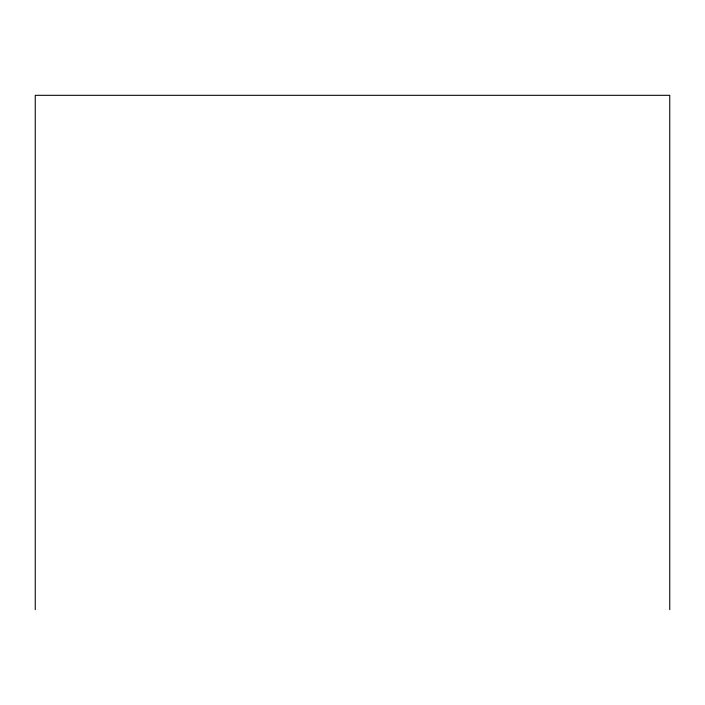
<?xml version="1.0" encoding="UTF-8"?>
<svg xmlns="http://www.w3.org/2000/svg" width="705" height="705" viewBox="0 0 705 705"><rect width="100%" height="100%" fill="white"/><g stroke="black" fill="none" stroke-linecap="round" stroke-linejoin="round"><path stroke-width="1.06" d="M669.75 609.684L669.75 95.316L35.25 95.316L35.25 609.684"/></g></svg>
